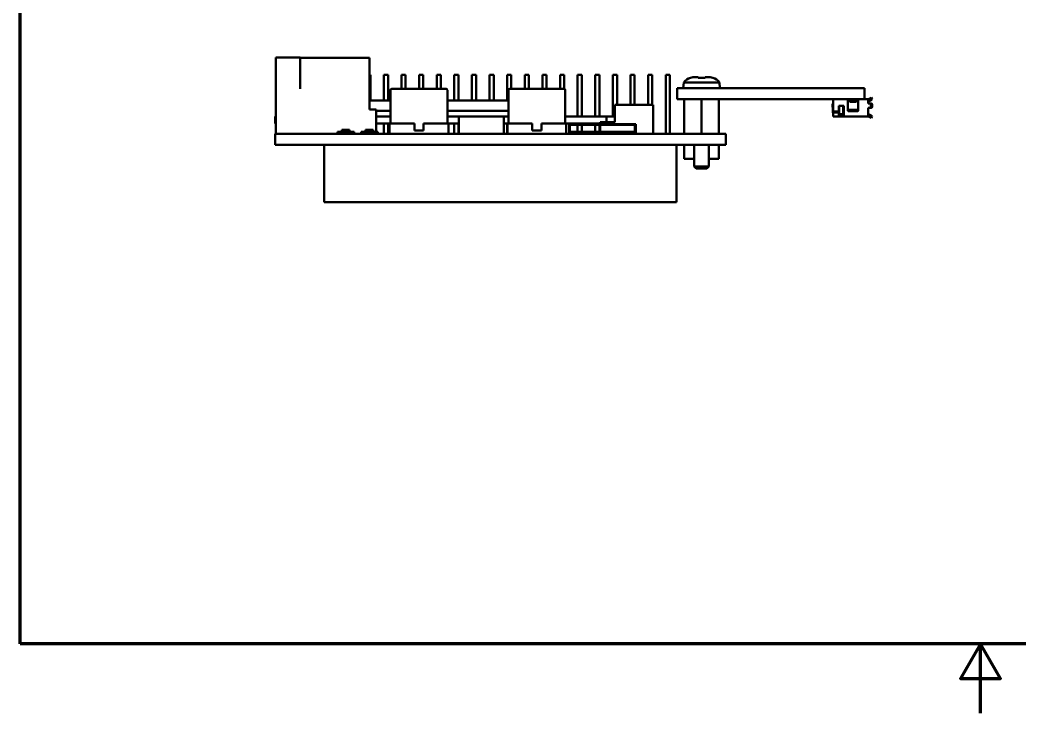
# Model space of a CAD drawing. Header units: millimetres. Extents: x 0 to 297, y 0 to 210.
# Drawn here: x 10 to 154.2, y 0 to 100 of the extents above; entities that cross this region are included whole.
import ezdxf

# ---------------------------------------------------------------- set-up
doc = ezdxf.new("R2010")
doc.units = ezdxf.units.MM
doc.layers.add('Border (ISO)', color=7, linetype='Continuous', lineweight=70)
doc.layers.add('Visible (ISO)', color=7, linetype='Continuous', lineweight=50)

# ---------------------------------------------------------------- blocks, each defined once
blk = doc.blocks.new('図面枠 既定の図面枠')
at = {"layer": 'Border (ISO)', "flags": 128}
for points in [[(10, 10), (10, 200), (287, 200), (287, 10), (10, 10)], [(148.5, 0), (148.5, 10), (145.61, 5), (151.39, 5), (148.5, 10)]]:
    blk.add_lwpolyline(points, dxfattribs=at)

msp = doc.modelspace()

# ---------------------------------------------------------------- linework, layer by layer
at = {"layer": 'Visible (ISO)'}
for p, q in [((46.877, 94.583), (50.377, 94.583)), ((46.877, 83.583), (46.877, 94.583)), ((50.377, 90.083), (50.377, 94.583)), ((50.377, 94.557), (60.377, 94.557)), ((60.377, 90.083), (60.377, 94.557)), ((60.377, 92.083), (60.527, 92.083)), ((60.527, 88.383), (60.527, 92.083)), ((62.467, 92.083), (63.067, 92.083)), ((62.467, 88.383), (62.467, 92.083)), ((63.067, 88.383), (63.067, 92.083)), ((65.007, 92.083), (65.607, 92.083)), ((65.007, 90.083), (65.007, 92.083)), ((65.607, 90.083), (65.607, 92.083)), ((67.547, 92.083), (68.147, 92.083)), ((67.547, 90.083), (67.547, 92.083)), ((68.147, 90.083), (68.147, 92.083)), ((70.087, 92.083), (70.687, 92.083)), ((70.087, 90.083), (70.087, 92.083)), ((70.687, 90.083), (70.687, 92.083)), ((72.627, 92.083), (73.227, 92.083)), ((72.627, 88.383), (72.627, 92.083)), ((73.227, 88.383), (73.227, 92.083)), ((75.167, 92.083), (75.767, 92.083)), ((75.167, 88.383), (75.167, 92.083)), ((75.767, 88.383), (75.767, 92.083)), ((77.707, 92.083), (78.307, 92.083)), ((77.707, 88.383), (77.707, 92.083)), ((78.307, 88.383), (78.307, 92.083)), ((80.247, 92.083), (80.847, 92.083)), ((80.247, 88.383), (80.247, 92.083)), ((80.847, 90.083), (80.847, 92.083)), ((82.787, 92.083), (83.387, 92.083)), ((82.787, 90.083), (82.787, 92.083)), ((83.387, 90.083), (83.387, 92.083)), ((85.327, 92.083), (85.927, 92.083)), ((85.327, 90.083), (85.327, 92.083)), ((85.927, 90.083), (85.927, 92.083)), ((87.867, 92.083), (88.467, 92.083)), ((87.867, 90.083), (87.867, 92.083)), ((88.467, 90.079), (88.467, 92.083)), ((90.407, 92.083), (91.007, 92.083)), ((90.407, 86.083), (90.407, 92.083)), ((91.007, 86.083), (91.007, 92.083)), ((92.947, 92.083), (93.547, 92.083)), ((92.947, 86.083), (92.947, 92.083)), ((93.547, 86.083), (93.547, 92.083)), ((95.487, 92.083), (96.087, 92.083)), ((95.487, 86.093), (95.487, 92.083)), ((96.087, 87.783), (96.087, 92.083)), ((98.027, 92.083), (98.627, 92.083)), ((98.027, 87.783), (98.027, 92.083)), ((98.627, 87.783), (98.627, 92.083)), ((100.567, 92.083), (101.167, 92.083)), ((100.567, 87.783), (100.567, 92.083)), ((101.167, 87.783), (101.167, 92.083)), ((103.107, 92.083), (103.707, 92.083)), ((103.107, 83.583), (103.107, 92.083)), ((103.707, 83.583), (103.707, 92.083)), ((105.7, 91.013), (105.627, 90.183)), ((110.855, 91.013), (105.7, 91.013)), ((106.67, 91.663), (106.66, 91.686)), ((107.777, 91.783), (107.411, 91.783)), ((107.777, 91.663), (107.777, 91.783)), ((109.143, 91.783), (108.777, 91.783)), ((108.777, 91.783), (108.777, 91.663)), ((109.895, 91.686), (109.884, 91.663)), ((110.855, 91.013), (110.927, 90.183)), ((60.377, 90.083), (60.377, 87.083)), ((63.427, 85.083), (63.427, 89.883)), ((63.627, 90.083), (71.427, 90.083)), ((71.627, 85.083), (71.627, 89.883)), ((80.427, 85.083), (80.427, 89.883)), ((80.627, 90.083), (88.427, 90.083)), ((88.627, 85.083), (88.627, 89.883)), ((104.777, 90.183), (104.777, 88.583)), ((104.777, 90.183), (105.777, 90.183)), ((105.777, 90.183), (127.777, 90.183)), ((113.927, 90.193), (112.227, 90.193)), ((112.227, 90.183), (112.227, 90.193)), ((113.927, 90.183), (113.927, 90.193)), ((116.467, 90.193), (114.767, 90.193)), ((114.767, 90.183), (114.767, 90.193)), ((116.467, 90.183), (116.467, 90.193)), ((119.007, 90.193), (117.307, 90.193)), ((117.307, 90.183), (117.307, 90.193)), ((119.007, 90.183), (119.007, 90.193)), ((121.547, 90.193), (119.847, 90.193)), ((119.847, 90.183), (119.847, 90.193)), ((121.547, 90.183), (121.547, 90.193)), ((124.087, 90.193), (122.387, 90.193)), ((122.387, 90.183), (122.387, 90.193)), ((124.087, 90.183), (124.087, 90.193)), ((126.627, 90.193), (124.927, 90.193)), ((124.927, 90.183), (124.927, 90.193)), ((126.627, 90.183), (126.627, 90.193)), ((127.777, 90.183), (131.777, 90.183)), ((131.777, 88.583), (131.777, 90.183)), ((60.377, 88.383), (63.427, 88.383)), ((71.627, 88.383), (80.427, 88.383)), ((105.777, 88.583), (104.777, 88.583)), ((127.777, 88.583), (105.777, 88.583)), ((105.777, 88.583), (105.777, 83.583)), ((108.277, 88.583), (108.277, 83.583)), ((110.777, 88.583), (110.777, 83.583)), ((112.227, 88.583), (112.227, 88.573)), ((112.227, 88.573), (113.927, 88.573)), ((113.927, 88.583), (113.927, 88.573)), ((114.767, 88.583), (114.767, 88.573)), ((114.767, 88.573), (116.467, 88.573)), ((116.467, 88.583), (116.467, 88.573)), ((117.307, 88.583), (117.307, 88.573)), ((117.307, 88.573), (119.007, 88.573)), ((119.007, 88.583), (119.007, 88.573)), ((119.847, 88.583), (119.847, 88.573)), ((119.847, 88.573), (121.547, 88.573)), ((121.547, 88.583), (121.547, 88.573)), ((122.387, 88.583), (122.387, 88.573)), ((122.387, 88.573), (124.087, 88.573)), ((124.087, 88.583), (124.087, 88.573)), ((124.927, 88.583), (124.927, 88.573)), ((124.927, 88.573), (126.627, 88.573)), ((126.627, 88.583), (126.627, 88.573)), ((127.277, 87.983), (127.277, 88.583)), ((127.277, 87.983), (127.277, 87.633)), ((131.777, 88.583), (127.777, 88.583)), ((129.377, 88.564), (129.377, 87.983)), ((129.377, 87.304), (129.377, 87.983)), ((129.627, 88.283), (129.527, 88.283)), ((129.677, 88.283), (129.627, 88.283)), ((129.677, 88.583), (129.677, 88.472)), ((129.677, 88.472), (129.677, 88.232)), ((129.727, 88.505), (129.707, 88.479)), ((129.727, 88.583), (129.727, 88.505)), ((130.527, 88.505), (129.727, 88.505)), ((130.477, 88.443), (129.777, 88.443)), ((130.477, 88.203), (129.777, 88.203)), ((130.527, 88.505), (130.527, 88.583)), ((130.548, 88.479), (130.527, 88.505)), ((130.577, 88.472), (130.577, 88.583)), ((130.577, 88.232), (130.577, 88.472)), ((130.627, 88.283), (130.577, 88.283)), ((130.727, 88.283), (130.627, 88.283)), ((130.877, 87.983), (130.877, 88.564)), ((130.877, 87.983), (130.877, 87.304)), ((131.777, 88.635), (131.793, 88.608)), ((131.777, 88.583), (132.277, 88.583)), ((132.277, 88.583), (132.277, 87.983)), ((132.489, 87.983), (132.277, 87.983)), ((132.445, 88.635), (132.544, 88.701)), ((132.524, 87.983), (132.489, 87.983)), ((132.524, 87.983), (132.735, 87.983)), ((132.71, 88.813), (132.544, 88.701)), ((132.712, 88.453), (132.613, 88.386)), ((132.71, 88.813), (132.877, 88.564)), ((132.712, 88.453), (132.877, 88.564)), ((60.377, 87.083), (61.377, 87.083)), ((61.377, 87.083), (61.377, 83.883)), ((61.377, 86.883), (63.427, 86.883)), ((71.627, 86.883), (80.427, 86.883)), ((95.777, 85.283), (95.777, 87.783)), ((95.777, 87.783), (101.277, 87.783)), ((101.277, 83.583), (101.277, 87.783)), ((127.146, 87.932), (127.277, 87.941)), ((127.146, 87.932), (127.152, 87.832)), ((127.165, 87.633), (127.152, 87.832)), ((127.165, 87.633), (127.277, 87.64)), ((127.198, 87.134), (127.165, 87.633)), ((127.277, 87.139), (127.198, 87.134)), ((127.218, 86.835), (127.198, 87.134)), ((127.229, 86.664), (127.218, 86.835)), ((127.277, 87.633), (127.277, 87.114)), ((127.277, 86.796), (127.277, 87.114)), ((127.277, 86.796), (128.077, 86.796)), ((127.277, 86.655), (127.277, 86.796)), ((127.277, 86.655), (128.077, 86.655)), ((127.277, 86.279), (127.277, 86.655)), ((128.077, 87.633), (128.777, 87.633)), ((128.077, 87.114), (128.077, 87.633)), ((128.077, 87.114), (128.077, 87.071)), ((128.077, 87.071), (128.077, 86.903)), ((128.077, 86.453), (128.077, 86.903)), ((128.127, 87.633), (128.127, 86.903)), ((128.127, 86.403), (128.127, 86.903)), ((128.677, 86.903), (128.677, 87.633)), ((128.777, 87.633), (128.777, 87.304)), ((128.777, 86.888), (128.777, 87.304)), ((128.777, 86.888), (128.777, 86.288)), ((129.377, 87.304), (129.377, 86.945)), ((129.527, 87.042), (130.727, 87.041)), ((130.727, 86.833), (129.527, 86.833)), ((130.877, 86.945), (130.877, 87.304)), ((132.277, 87.333), (132.489, 87.333)), ((132.277, 87.304), (132.277, 87.333)), ((132.277, 87.304), (132.277, 86.888)), ((132.277, 86.288), (132.277, 86.888)), ((132.489, 87.333), (132.524, 87.333)), ((132.735, 87.333), (132.524, 87.333)), ((132.666, 87.783), (132.666, 87.533)), ((132.877, 87.783), (132.877, 87.533)), ((46.777, 86.093), (46.877, 86.093)), ((46.777, 85.083), (46.777, 86.093)), ((46.877, 85.083), (46.777, 85.083)), ((61.377, 86.083), (63.427, 86.083)), ((63.277, 85.083), (61.377, 85.083)), ((62.467, 83.583), (62.467, 85.083)), ((63.067, 83.583), (63.067, 85.083)), ((63.277, 85.083), (66.874, 85.083)), ((63.277, 83.583), (63.277, 85.083)), ((66.874, 84.083), (66.874, 85.083)), ((68.181, 85.083), (68.181, 84.083)), ((68.181, 85.083), (71.777, 85.083)), ((71.627, 86.083), (73.277, 86.083)), ((71.777, 83.583), (71.777, 85.083)), ((73.277, 85.083), (71.777, 85.083)), ((72.627, 83.583), (72.627, 85.083)), ((73.227, 83.583), (73.227, 85.083)), ((73.277, 86.083), (79.777, 86.083)), ((73.277, 83.583), (73.277, 86.083)), ((79.777, 83.583), (79.777, 86.083)), ((79.777, 86.083), (80.427, 86.083)), ((80.277, 85.083), (79.777, 85.083)), ((80.247, 83.583), (80.247, 85.083)), ((80.277, 85.083), (83.874, 85.083)), ((80.277, 83.583), (80.277, 85.083)), ((83.874, 84.083), (83.874, 85.083)), ((85.181, 85.083), (85.181, 84.083)), ((85.181, 85.083), (88.777, 85.083)), ((88.627, 86.083), (94.577, 86.083)), ((88.777, 83.583), (88.777, 85.083)), ((94.577, 85.083), (88.777, 85.083)), ((90.407, 84.983), (90.407, 85.083)), ((91.007, 84.983), (91.007, 85.083)), ((92.947, 84.983), (92.947, 85.083)), ((93.547, 84.983), (93.547, 85.083)), ((93.677, 85.283), (95.777, 85.283)), ((93.677, 84.983), (93.677, 85.283)), ((94.577, 86.083), (94.577, 85.083)), ((94.577, 86.083), (95.777, 86.083)), ((94.777, 86.083), (94.777, 86.093)), ((94.777, 86.093), (95.777, 86.093)), ((127.277, 86.279), (127.277, 86.103)), ((128.077, 86.103), (127.277, 86.103)), ((128.077, 86.453), (128.077, 86.279)), ((128.077, 86.453), (128.127, 86.403)), ((128.077, 86.403), (128.127, 86.403)), ((128.077, 86.103), (128.077, 86.279)), ((128.277, 86.103), (128.077, 86.103)), ((128.677, 86.403), (128.127, 86.403)), ((128.777, 86.103), (128.277, 86.103)), ((128.777, 86.504), (128.677, 86.403)), ((128.729, 86.455), (128.677, 86.403)), ((128.677, 86.403), (128.777, 86.403)), ((128.777, 86.503), (128.777, 86.503)), ((128.777, 86.103), (128.777, 86.288)), ((128.777, 86.103), (132.277, 86.103)), ((132.277, 86.288), (132.277, 86.103)), ((132.544, 85.986), (132.445, 86.052)), ((132.544, 85.986), (132.71, 85.874)), ((132.613, 86.301), (132.712, 86.234)), ((132.877, 86.123), (132.71, 85.874)), ((132.877, 86.123), (132.712, 86.234)), ((55.777, 83.583), (55.777, 83.883)), ((55.777, 83.883), (58.177, 83.883)), ((56.427, 84.183), (57.527, 84.183)), ((56.427, 83.883), (56.427, 84.183)), ((57.527, 83.883), (57.527, 84.183)), ((58.177, 83.583), (58.177, 83.883)), ((59.177, 83.583), (59.177, 83.883)), ((59.177, 83.883), (61.577, 83.883)), ((59.827, 84.183), (60.927, 84.183)), ((59.827, 83.883), (59.827, 84.183)), ((60.927, 83.883), (60.927, 84.183)), ((61.577, 83.583), (61.577, 83.883)), ((68.181, 84.083), (66.874, 84.083)), ((85.181, 84.083), (83.874, 84.083)), ((89.177, 84.983), (91.177, 84.983)), ((89.177, 83.583), (89.177, 84.983)), ((89.277, 83.883), (89.277, 84.883)), ((89.277, 84.883), (91.177, 84.883)), ((98.677, 83.883), (89.277, 83.883)), ((90.407, 83.883), (90.407, 84.883)), ((91.007, 83.883), (91.007, 84.883)), ((91.177, 84.983), (96.777, 84.983)), ((91.177, 84.883), (91.177, 84.983)), ((96.777, 84.883), (91.177, 84.883)), ((92.947, 83.883), (92.947, 84.883)), ((93.547, 83.883), (93.547, 84.883)), ((93.677, 83.883), (93.677, 84.883)), ((96.777, 84.983), (96.777, 84.883)), ((96.777, 84.983), (98.777, 84.983)), ((96.777, 84.883), (98.677, 84.883)), ((98.677, 84.883), (98.677, 83.883)), ((98.777, 83.583), (98.777, 84.983)), ((46.777, 83.583), (50.777, 83.583)), ((46.777, 83.583), (46.777, 81.983)), ((50.777, 83.583), (107.777, 83.583)), ((107.777, 83.583), (111.777, 83.583)), ((111.777, 81.983), (111.777, 83.583)), ((50.777, 81.983), (46.777, 81.983)), ((107.777, 81.983), (50.777, 81.983)), ((53.877, 81.983), (53.877, 73.733)), ((104.677, 81.983), (104.677, 73.733)), ((105.777, 81.983), (105.777, 79.983)), ((107.221, 81.983), (107.221, 78.883)), ((111.777, 81.983), (107.777, 81.983)), ((109.334, 81.983), (109.334, 78.883)), ((110.777, 81.983), (110.777, 79.983)), ((107.221, 79.983), (105.777, 79.983)), ((110.777, 79.983), (109.334, 79.983)), ((107.221, 78.883), (109.334, 78.883)), ((107.521, 78.583), (107.221, 78.883)), ((109.034, 78.583), (107.521, 78.583)), ((109.034, 78.583), (109.334, 78.883)), ((104.677, 73.733), (53.877, 73.733))]:
    msp.add_line(p, q, dxfattribs=at)
for centre, radius, start, end in [((107.277, 89.783), 2, 107.98084, 142.06541), ((109.277, 89.783), 2, 37.93459, 72.01916), ((63.627, 89.883), 0.2, 90, 180), ((71.427, 89.883), 0.2, 0, 90), ((80.627, 89.883), 0.2, 90, 180), ((88.427, 89.883), 0.2, 0, 90), ((131.836, 88.633), 0.05, 209.99999, 270), ((132.277, 88.883), 0.3, 270, 304), ((132.277, 88.883), 0.6, 270, 304), ((127.827, 86.703), 0.6, 183.7332, 203.55646), ((127.877, 87.633), 0.25, 323.1301, 0), ((132.277, 85.803), 0.6, 56, 90), ((132.277, 85.803), 0.3, 56, 90)]:
    msp.add_arc(centre, radius, start, end, dxfattribs=at)
for centre, major_axis, ratio, start_param, end_param in [((129.627, 88.288), (-0.05, 0), 0.090641, 1.5707963, 3.1415927), ((129.777, 88.567), (-0.0989, -0.0989), 0.1482159, 6.1360406, 6.9214388), ((129.777, 88.232), (-0.1, 0), 0.2900598, 0, 1.5707963), ((129.777, 88.567), (0, -0.125), 0.8018807, 5.4977871, 6.2831853), ((130.477, 88.567), (0, 0.125), 0.8018807, 3.1415927, 3.9269908), ((130.477, 88.232), (0.1, 0), 0.2900598, 4.712389, 6.2831853), ((130.477, 88.567), (-0.0989, 0.0989), 0.1482159, 2.5033392, 3.2887373), ((130.627, 88.288), (-0.05, 0), 0.090641, 0, 1.5707963), ((132.524, 87.783), (0, 0.2), 0.7100592, 4.712389, 6.2831853), ((132.735, 87.783), (0, 0.2), 0.7100592, 4.712389, 6.2831853), ((129.527, 87.149), (0.15, 0), 0.7178471, 3.6562463, 4.713091), ((129.527, 86.942), (-0.15, 0), 0.7208331, 0.5139625, 1.5707963), ((130.727, 87.149), (-0.15, 0), 0.7178471, 1.5714984, 2.6282407), ((130.727, 86.942), (-0.15, 0), 0.7208331, 1.5707963, 2.6276301), ((132.524, 87.533), (0, -0.2), 0.7100592, 0, 1.5707963), ((132.735, 87.533), (0, -0.2), 0.7100592, 0, 1.5707963)]:
    msp.add_ellipse(centre, major_axis=major_axis, ratio=ratio, start_param=start_param, end_param=end_param, dxfattribs=at)
for points in [[(107.411, 91.783), (107.176, 91.783), (106.902, 91.744), (106.67, 91.663)], [(109.884, 91.663), (109.652, 91.744), (109.379, 91.783), (109.143, 91.783)], [(128.677, 86.403), (128.677, 86.403), (128.677, 86.403), (128.677, 86.403)]]:
    msp.add_open_spline(points, degree=3, dxfattribs=at)
for points, knots in [([(108.777, 91.663), (108.606, 91.679), (108.437, 91.686), (108.118, 91.686), (107.949, 91.679), (107.777, 91.663)], [0.732729394, 0.732729394, 0.732729394, 0.732729394, 0.780598775, 0.780598775, 0.828468156, 0.828468156, 0.828468156, 0.828468156]), ([(129.377, 88.564), (129.377, 88.569), (129.381, 88.573), (129.396, 88.579), (129.408, 88.581), (129.435, 88.583), (129.451, 88.583), (129.488, 88.584), (129.509, 88.583), (129.527, 88.583)], [0.023475513, 0.023475513, 0.023475513, 0.023475513, 0.029202271, 0.029202271, 0.034929028, 0.034929028, 0.040581698, 0.040581698, 0.046234368, 0.046234368, 0.046234368, 0.046234368]), ([(129.377, 88.243), (129.377, 88.253), (129.381, 88.262), (129.396, 88.274), (129.407, 88.278), (129.435, 88.282), (129.451, 88.283), (129.488, 88.284), (129.509, 88.283), (129.527, 88.283)], [0.033560846, 0.033560846, 0.033560846, 0.033560846, 0.039552449, 0.039552449, 0.045544052, 0.045544052, 0.051203942, 0.051203942, 0.056863832, 0.056863832, 0.056863832, 0.056863832]), ([(130.727, 88.583), (130.746, 88.583), (130.766, 88.584), (130.803, 88.583), (130.82, 88.583), (130.847, 88.581), (130.859, 88.579), (130.874, 88.573), (130.877, 88.569), (130.877, 88.564)], [0, 0, 0, 0, 0.00565267, 0.00565267, 0.011305341, 0.011305341, 0.017032098, 0.017032098, 0.022758856, 0.022758856, 0.022758856, 0.022758856]), ([(130.727, 88.283), (130.746, 88.283), (130.766, 88.284), (130.803, 88.283), (130.82, 88.282), (130.847, 88.278), (130.859, 88.274), (130.874, 88.262), (130.877, 88.253), (130.877, 88.243)], [-0.056863832, -0.056863832, -0.056863832, -0.056863832, -0.051203942, -0.051203942, -0.045544052, -0.045544052, -0.039552449, -0.039552449, -0.033560846, -0.033560846, -0.033560846, -0.033560846]), ([(128.677, 86.403), (128.677, 86.404), (128.677, 86.416), (128.678, 86.467), (128.678, 86.506), (128.678, 86.594), (128.678, 86.65), (128.677, 86.773), (128.677, 86.84), (128.677, 86.903), (128.677, 86.903), (128.677, 86.903)], [0.075337377, 0.075337377, 0.075337377, 0.075337377, 0.094152138, 0.094152138, 0.112966898, 0.112966898, 0.131781659, 0.131781659, 0.15059642, 0.15059642, 0.150635417, 0.150635417, 0.150635417, 0.150635417]), ([(129.377, 87.156), (129.377, 87.14), (129.381, 87.123), (129.391, 87.105), (129.394, 87.1), (129.397, 87.096)], [0.0718244242, 0.0718244242, 0.0718244242, 0.0718244242, 0.0774861112, 0.0774861112, 0.079291285, 0.079291285, 0.079291285, 0.079291285]), ([(129.397, 86.888), (129.394, 86.892), (129.391, 86.896), (129.381, 86.914), (129.377, 86.93), (129.377, 86.945)], [-0.0303512309, -0.0303512309, -0.0303512309, -0.0303512309, -0.0286139224, -0.0286139224, -0.022960849, -0.022960849, -0.022960849, -0.022960849]), ([(130.858, 87.096), (130.861, 87.1), (130.864, 87.105), (130.874, 87.123), (130.877, 87.14), (130.877, 87.156)], [-0.0320012505, -0.0320012505, -0.0320012505, -0.0320012505, -0.0301948079, -0.0301948079, -0.0245331208, -0.0245331208, -0.0245331208, -0.0245331208]), ([(130.877, 86.945), (130.877, 86.93), (130.874, 86.914), (130.864, 86.896), (130.861, 86.892), (130.858, 86.888)], [-0.0226395832, -0.0226395832, -0.0226395832, -0.0226395832, -0.0169865102, -0.0169865102, -0.0152492018, -0.0152492018, -0.0152492018, -0.0152492018])]:
    msp.add_open_spline(points, degree=3, knots=knots, dxfattribs=at)

# ---------------------------------------------------------------- block references
msp.add_blockref('図面枠 既定の図面枠', (0, 0))

doc.saveas('drawing.dxf')
